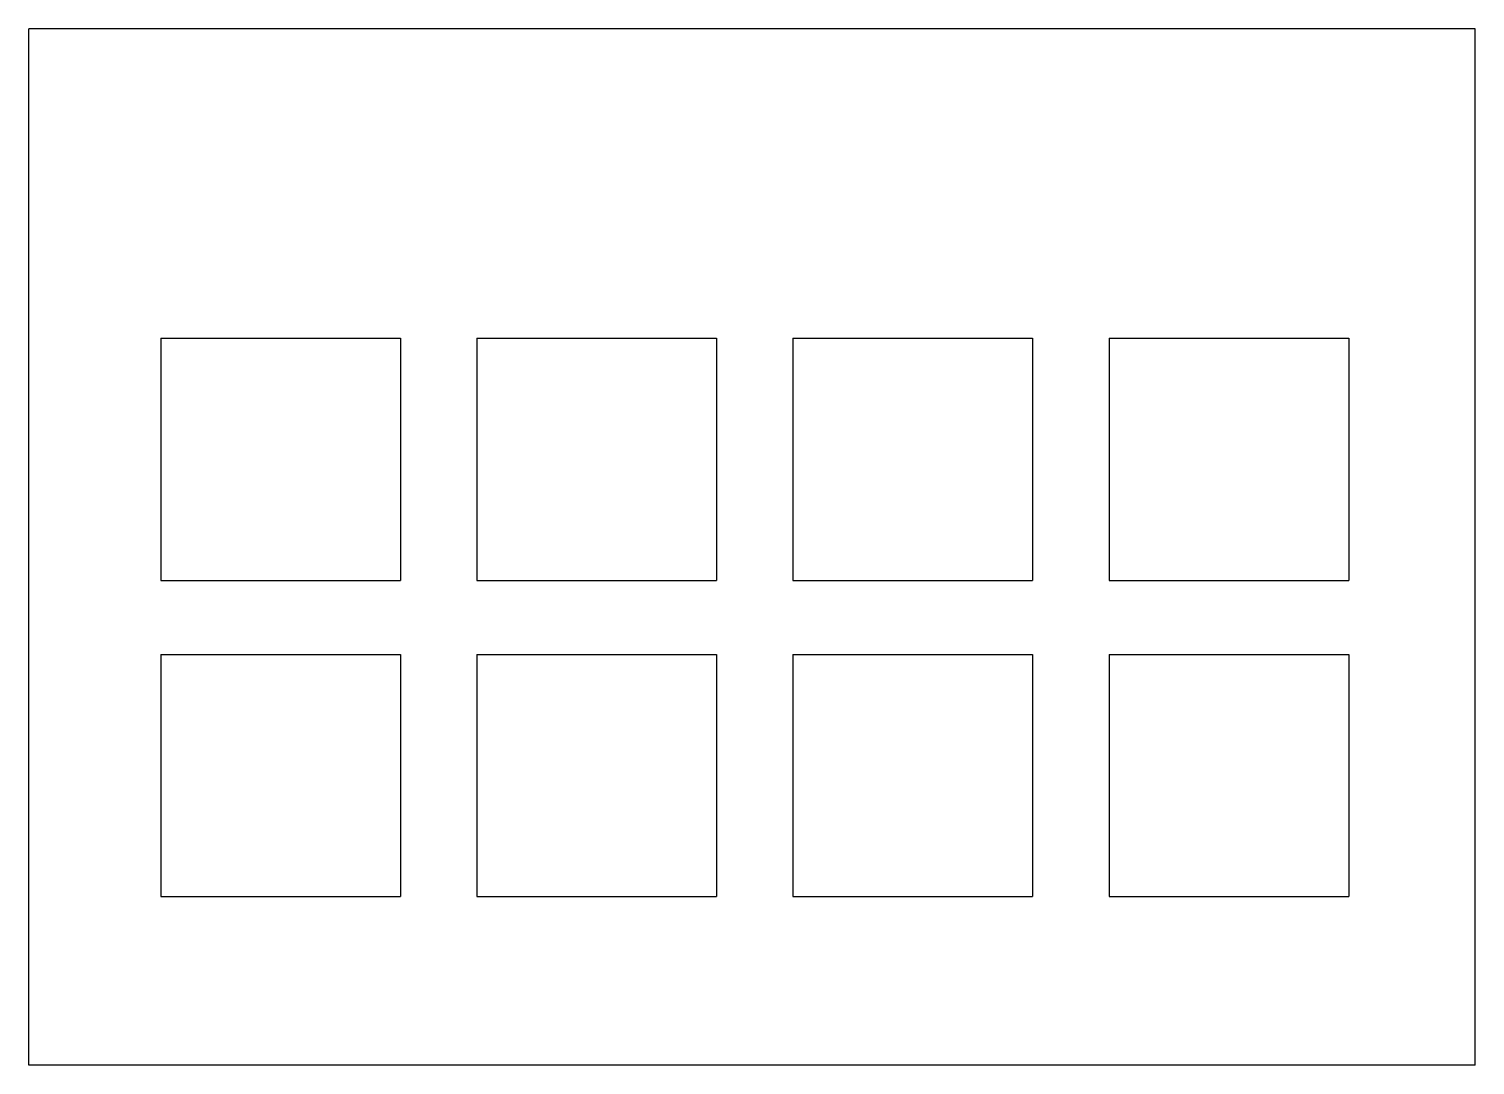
# Model space of a CAD drawing. Extents: x 0.49 to 10.19, y 0.79 to 7.74.
import ezdxf

# ---------------------------------------------------------------- set-up
doc = ezdxf.new("R2010")
doc.units = 0
doc.header["$LTSCALE"] = 0.5
doc.header["$MEASUREMENT"] = 0
doc.layers.add('VISIBLE', color=7, linetype='CONTINUOUS')

msp = doc.modelspace()

# ---------------------------------------------------------------- linework, layer by layer
at = {"layer": 'VISIBLE'}
for p, q in [((0.485, 0.7941), (0.485, 7.7441)), ((10.185, 7.7441), (0.485, 7.7441)), ((10.185, 0.7941), (10.185, 7.7441)), ((1.37, 5.6691), (1.37, 4.0441)), ((1.37, 5.6691), (2.9775, 5.6691)), ((2.9775, 5.6691), (2.9775, 4.0441)), ((3.49, 5.6691), (5.0975, 5.6691)), ((3.49, 5.6691), (3.49, 4.0441)), ((5.0975, 5.6691), (5.0975, 4.0441)), ((5.61, 5.6691), (7.2175, 5.6691)), ((5.61, 5.6691), (5.61, 4.0441)), ((7.2175, 5.6691), (7.2175, 4.0441)), ((7.73, 5.6691), (9.3375, 5.6691)), ((7.73, 5.6691), (7.73, 4.0441)), ((9.3375, 5.6691), (9.3375, 4.0441)), ((1.37, 4.0441), (2.9775, 4.0441)), ((3.49, 4.0441), (5.0975, 4.0441)), ((5.61, 4.0441), (7.2175, 4.0441)), ((7.73, 4.0441), (9.3375, 4.0441)), ((1.37, 3.5491), (2.9775, 3.5491)), ((1.37, 3.5491), (1.37, 1.9241)), ((2.9775, 3.5491), (2.9775, 1.9241)), ((3.49, 3.5491), (5.0975, 3.5491)), ((3.49, 3.5491), (3.49, 1.9241)), ((5.0975, 3.5491), (5.0975, 1.9241)), ((5.61, 3.5491), (5.61, 1.9241)), ((5.61, 3.5491), (7.2175, 3.5491)), ((7.2175, 3.5491), (7.2175, 1.9241)), ((7.73, 3.5491), (9.3375, 3.5491)), ((7.73, 3.5491), (7.73, 1.9241)), ((9.3375, 3.5491), (9.3375, 1.9241)), ((1.37, 1.9241), (2.9775, 1.9241)), ((3.49, 1.9241), (5.0975, 1.9241)), ((5.61, 1.9241), (7.2175, 1.9241)), ((7.73, 1.9241), (9.3375, 1.9241)), ((10.185, 0.7941), (0.485, 0.7941))]:
    msp.add_line(p, q, dxfattribs=at)

doc.saveas('drawing.dxf')
